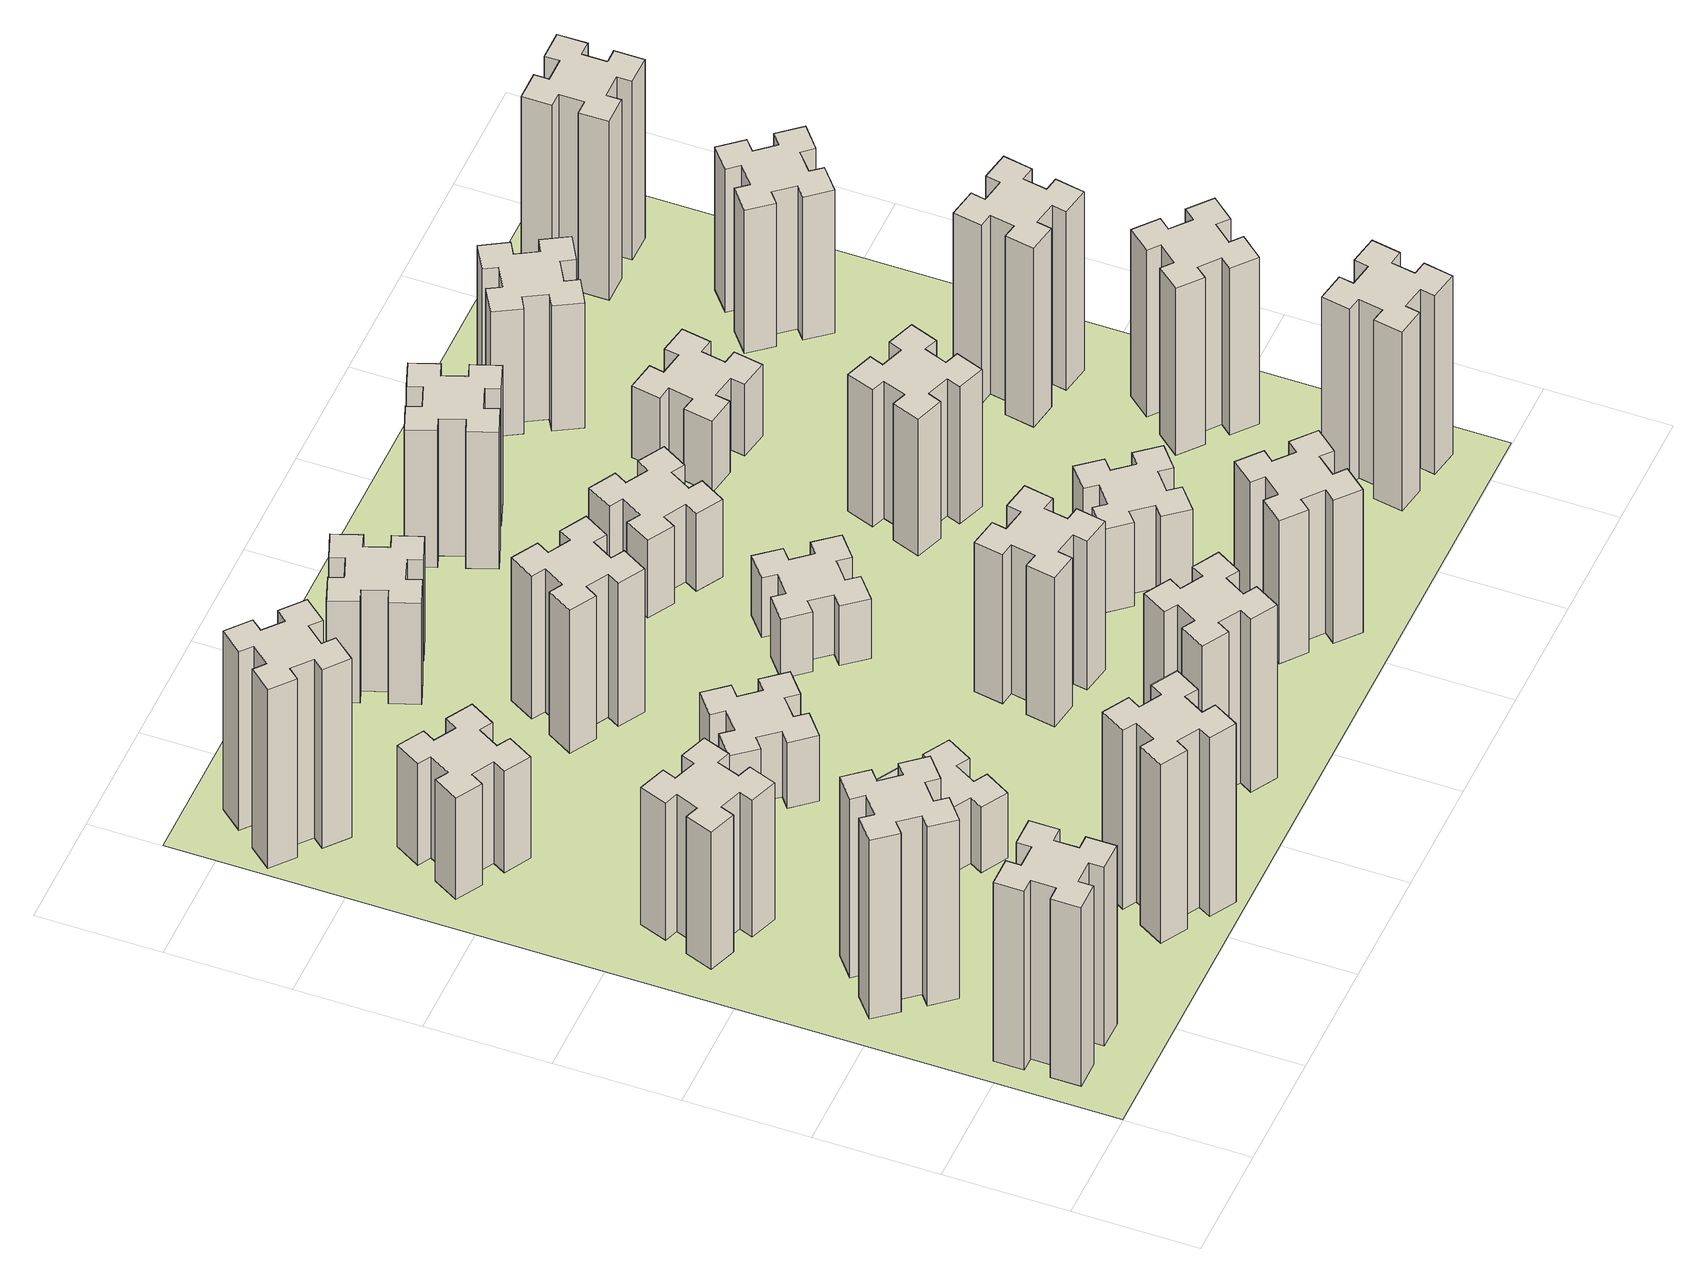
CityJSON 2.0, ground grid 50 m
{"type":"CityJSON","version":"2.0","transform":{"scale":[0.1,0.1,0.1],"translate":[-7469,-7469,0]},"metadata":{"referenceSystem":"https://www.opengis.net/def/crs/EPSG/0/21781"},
"CityObjects":{
"building1":{"type":"Building","attributes":{"class":"1000","function":"1000","usage":"1000","yearOfConstruction":2016,"roofType":"1000","measuredHeight":90,"storeysAboveGround":30,"storeysBelowGround":0},"geometry":[{"type":"Solid","lod":"1","boundaries":[[[[0,1,2,3,4,5,6,7,8,9,10,11,12,13,14,15,16,17,18,19]],[[17,16,20,21]],[[16,15,22,20]],[[15,14,23,22]],[[14,13,24,23]],[[13,12,25,24]],[[12,11,26,25]],[[11,10,27,26]],[[10,9,28,27]],[[9,8,29,28]],[[8,7,30,29]],[[7,6,31,30]],[[6,5,32,31]],[[5,4,33,32]],[[4,3,34,33]],[[3,2,35,34]],[[2,1,36,35]],[[1,0,37,36]],[[0,19,38,37]],[[19,18,39,38]],[[18,17,21,39]],[[24,25,26,27,28,29,30,31,32,33,34,35,36,37,38,39,21,20,22,23]]]]}]},
"building2":{"type":"Building","attributes":{"class":"1000","function":"1000","usage":"1000","yearOfConstruction":2016,"roofType":"1000","measuredHeight":90,"storeysAboveGround":30,"storeysBelowGround":0},"geometry":[{"type":"Solid","lod":"1","boundaries":[[[[40,41,42,43,44,45,46,47,48,49,50,51,52,53,54,55,56,57,58,59]],[[57,56,60,61]],[[56,55,62,60]],[[55,54,63,62]],[[54,53,64,63]],[[53,52,65,64]],[[52,51,66,65]],[[51,50,67,66]],[[50,49,68,67]],[[49,48,69,68]],[[48,47,70,69]],[[47,46,71,70]],[[46,45,72,71]],[[45,44,73,72]],[[44,43,74,73]],[[43,42,75,74]],[[42,41,76,75]],[[41,40,77,76]],[[40,59,78,77]],[[59,58,79,78]],[[58,57,61,79]],[[64,65,66,67,68,69,70,71,72,73,74,75,76,77,78,79,61,60,62,63]]]]}]},
"building3":{"type":"Building","attributes":{"class":"1000","function":"1000","usage":"1000","yearOfConstruction":2016,"roofType":"1000","measuredHeight":69,"storeysAboveGround":30,"storeysBelowGround":0},"geometry":[{"type":"Solid","lod":"1","boundaries":[[[[80,81,82,83,84,85,86,87,88,89,90,91,92,93,94,95,96,97,98,99]],[[97,96,100,101]],[[96,95,102,100]],[[95,94,103,102]],[[94,93,104,103]],[[93,92,105,104]],[[92,91,106,105]],[[91,90,107,106]],[[90,89,108,107]],[[89,88,109,108]],[[88,87,110,109]],[[87,86,111,110]],[[86,85,112,111]],[[85,84,113,112]],[[84,83,114,113]],[[83,82,115,114]],[[82,81,116,115]],[[81,80,117,116]],[[80,99,118,117]],[[99,98,119,118]],[[98,97,101,119]],[[104,105,106,107,108,109,110,111,112,113,114,115,116,117,118,119,101,100,102,103]]]]}]},
"building4":{"type":"Building","attributes":{"class":"1000","function":"1000","usage":"1000","yearOfConstruction":2016,"roofType":"1000","measuredHeight":51,"storeysAboveGround":30,"storeysBelowGround":0},"geometry":[{"type":"Solid","lod":"1","boundaries":[[[[120,121,122,123,124,125,126,127,128,129,130,131,132,133,134,135,136,137,138,139]],[[137,136,140,141]],[[136,135,142,140]],[[135,134,143,142]],[[134,133,144,143]],[[133,132,145,144]],[[132,131,146,145]],[[131,130,147,146]],[[130,129,148,147]],[[129,128,149,148]],[[128,127,150,149]],[[127,126,151,150]],[[126,125,152,151]],[[125,124,153,152]],[[124,123,154,153]],[[123,122,155,154]],[[122,121,156,155]],[[121,120,157,156]],[[120,139,158,157]],[[139,138,159,158]],[[138,137,141,159]],[[144,145,146,147,148,149,150,151,152,153,154,155,156,157,158,159,141,140,142,143]]]]}]},
"building5":{"type":"Building","attributes":{"class":"1000","function":"1000","usage":"1000","yearOfConstruction":2016,"roofType":"1000","measuredHeight":90,"storeysAboveGround":30,"storeysBelowGround":0},"geometry":[{"type":"Solid","lod":"1","boundaries":[[[[160,161,162,163,164,165,166,167,168,169,170,171,172,173,174,175,176,177,178,179]],[[177,176,180,181]],[[176,175,182,180]],[[175,174,183,182]],[[174,173,184,183]],[[173,172,185,184]],[[172,171,186,185]],[[171,170,187,186]],[[170,169,188,187]],[[169,168,189,188]],[[168,167,190,189]],[[167,166,191,190]],[[166,165,192,191]],[[165,164,193,192]],[[164,163,194,193]],[[163,162,195,194]],[[162,161,196,195]],[[161,160,197,196]],[[160,179,198,197]],[[179,178,199,198]],[[178,177,181,199]],[[184,185,186,187,188,189,190,191,192,193,194,195,196,197,198,199,181,180,182,183]]]]}]},
"building6":{"type":"Building","attributes":{"class":"1000","function":"1000","usage":"1000","yearOfConstruction":2016,"roofType":"1000","measuredHeight":90,"storeysAboveGround":30,"storeysBelowGround":0},"geometry":[{"type":"Solid","lod":"1","boundaries":[[[[200,201,202,203,204,205,206,207,208,209,210,211,212,213,214,215,216,217,218,219]],[[217,216,220,221]],[[216,215,222,220]],[[215,214,223,222]],[[214,213,224,223]],[[213,212,225,224]],[[212,211,226,225]],[[211,210,227,226]],[[210,209,228,227]],[[209,208,229,228]],[[208,207,230,229]],[[207,206,231,230]],[[206,205,232,231]],[[205,204,233,232]],[[204,203,234,233]],[[203,202,235,234]],[[202,201,236,235]],[[201,200,237,236]],[[200,219,238,237]],[[219,218,239,238]],[[218,217,221,239]],[[224,225,226,227,228,229,230,231,232,233,234,235,236,237,238,239,221,220,222,223]]]]}]},
"building7":{"type":"Building","attributes":{"class":"1000","function":"1000","usage":"1000","yearOfConstruction":2016,"roofType":"1000","measuredHeight":33,"storeysAboveGround":30,"storeysBelowGround":0},"geometry":[{"type":"Solid","lod":"1","boundaries":[[[[240,241,242,243,244,245,246,247,248,249,250,251,252,253,254,255,256,257,258,259]],[[257,256,260,261]],[[256,255,262,260]],[[255,254,263,262]],[[254,253,264,263]],[[253,252,265,264]],[[252,251,266,265]],[[251,250,267,266]],[[250,249,268,267]],[[249,248,269,268]],[[248,247,270,269]],[[247,246,271,270]],[[246,245,272,271]],[[245,244,273,272]],[[244,243,274,273]],[[243,242,275,274]],[[242,241,276,275]],[[241,240,277,276]],[[240,259,278,277]],[[259,258,279,278]],[[258,257,261,279]],[[264,265,266,267,268,269,270,271,272,273,274,275,276,277,278,279,261,260,262,263]]]]}]},
"building8":{"type":"Building","attributes":{"class":"1000","function":"1000","usage":"1000","yearOfConstruction":2016,"roofType":"1000","measuredHeight":33,"storeysAboveGround":30,"storeysBelowGround":0},"geometry":[{"type":"Solid","lod":"1","boundaries":[[[[280,281,282,283,284,285,286,287,288,289,290,291,292,293,294,295,296,297,298,299]],[[297,296,300,301]],[[296,295,302,300]],[[295,294,303,302]],[[294,293,304,303]],[[293,292,305,304]],[[292,291,306,305]],[[291,290,307,306]],[[290,289,308,307]],[[289,288,309,308]],[[288,287,310,309]],[[287,286,311,310]],[[286,285,312,311]],[[285,284,313,312]],[[284,283,314,313]],[[283,282,315,314]],[[282,281,316,315]],[[281,280,317,316]],[[280,299,318,317]],[[299,298,319,318]],[[298,297,301,319]],[[304,305,306,307,308,309,310,311,312,313,314,315,316,317,318,319,301,300,302,303]]]]}]},
"building9":{"type":"Building","attributes":{"class":"1000","function":"1000","usage":"1000","yearOfConstruction":2016,"roofType":"1000","measuredHeight":87,"storeysAboveGround":30,"storeysBelowGround":0},"geometry":[{"type":"Solid","lod":"1","boundaries":[[[[320,321,322,323,324,325,326,327,328,329,330,331,332,333,334,335,336,337,338,339]],[[337,336,340,341]],[[336,335,342,340]],[[335,334,343,342]],[[334,333,344,343]],[[333,332,345,344]],[[332,331,346,345]],[[331,330,347,346]],[[330,329,348,347]],[[329,328,349,348]],[[328,327,350,349]],[[327,326,351,350]],[[326,325,352,351]],[[325,324,353,352]],[[324,323,354,353]],[[323,322,355,354]],[[322,321,356,355]],[[321,320,357,356]],[[320,339,358,357]],[[339,338,359,358]],[[338,337,341,359]],[[344,345,346,347,348,349,350,351,352,353,354,355,356,357,358,359,341,340,342,343]]]]}]},
"building10":{"type":"Building","attributes":{"class":"1000","function":"1000","usage":"1000","yearOfConstruction":2016,"roofType":"1000","measuredHeight":72,"storeysAboveGround":30,"storeysBelowGround":0},"geometry":[{"type":"Solid","lod":"1","boundaries":[[[[360,361,362,363,364,365,366,367,368,369,370,371,372,373,374,375,376,377,378,379]],[[377,376,380,381]],[[376,375,382,380]],[[375,374,383,382]],[[374,373,384,383]],[[373,372,385,384]],[[372,371,386,385]],[[371,370,387,386]],[[370,369,388,387]],[[369,368,389,388]],[[368,367,390,389]],[[367,366,391,390]],[[366,365,392,391]],[[365,364,393,392]],[[364,363,394,393]],[[363,362,395,394]],[[362,361,396,395]],[[361,360,397,396]],[[360,379,398,397]],[[379,378,399,398]],[[378,377,381,399]],[[384,385,386,387,388,389,390,391,392,393,394,395,396,397,398,399,381,380,382,383]]]]}]},
"building11":{"type":"Building","attributes":{"class":"1000","function":"1000","usage":"1000","yearOfConstruction":2016,"roofType":"1000","measuredHeight":51,"storeysAboveGround":30,"storeysBelowGround":0},"geometry":[{"type":"Solid","lod":"1","boundaries":[[[[400,401,402,403,404,405,406,407,408,409,410,411,412,413,414,415,416,417,418,419]],[[417,416,420,421]],[[416,415,422,420]],[[415,414,423,422]],[[414,413,424,423]],[[413,412,425,424]],[[412,411,426,425]],[[411,410,427,426]],[[410,409,428,427]],[[409,408,429,428]],[[408,407,430,429]],[[407,406,431,430]],[[406,405,432,431]],[[405,404,433,432]],[[404,403,434,433]],[[403,402,435,434]],[[402,401,436,435]],[[401,400,437,436]],[[400,419,438,437]],[[419,418,439,438]],[[418,417,421,439]],[[424,425,426,427,428,429,430,431,432,433,434,435,436,437,438,439,421,420,422,423]]]]}]},
"building12":{"type":"Building","attributes":{"class":"1000","function":"1000","usage":"1000","yearOfConstruction":2016,"roofType":"1000","measuredHeight":75,"storeysAboveGround":30,"storeysBelowGround":0},"geometry":[{"type":"Solid","lod":"1","boundaries":[[[[440,441,442,443,444,445,446,447,448,449,450,451,452,453,454,455,456,457,458,459]],[[457,456,460,461]],[[456,455,462,460]],[[455,454,463,462]],[[454,453,464,463]],[[453,452,465,464]],[[452,451,466,465]],[[451,450,467,466]],[[450,449,468,467]],[[449,448,469,468]],[[448,447,470,469]],[[447,446,471,470]],[[446,445,472,471]],[[445,444,473,472]],[[444,443,474,473]],[[443,442,475,474]],[[442,441,476,475]],[[441,440,477,476]],[[440,459,478,477]],[[459,458,479,478]],[[458,457,461,479]],[[464,465,466,467,468,469,470,471,472,473,474,475,476,477,478,479,461,460,462,463]]]]}]},
"building13":{"type":"Building","attributes":{"class":"1000","function":"1000","usage":"1000","yearOfConstruction":2016,"roofType":"1000","measuredHeight":30,"storeysAboveGround":30,"storeysBelowGround":0},"geometry":[{"type":"Solid","lod":"1","boundaries":[[[[480,481,482,483,484,485,486,487,488,489,490,491,492,493,494,495,496,497,498,499]],[[497,496,500,501]],[[496,495,502,500]],[[495,494,503,502]],[[494,493,504,503]],[[493,492,505,504]],[[492,491,506,505]],[[491,490,507,506]],[[490,489,508,507]],[[489,488,509,508]],[[488,487,510,509]],[[487,486,511,510]],[[486,485,512,511]],[[485,484,513,512]],[[484,483,514,513]],[[483,482,515,514]],[[482,481,516,515]],[[481,480,517,516]],[[480,499,518,517]],[[499,498,519,518]],[[498,497,501,519]],[[504,505,506,507,508,509,510,511,512,513,514,515,516,517,518,519,501,500,502,503]]]]}]},
"building14":{"type":"Building","attributes":{"class":"1000","function":"1000","usage":"1000","yearOfConstruction":2016,"roofType":"1000","measuredHeight":72,"storeysAboveGround":30,"storeysBelowGround":0},"geometry":[{"type":"Solid","lod":"1","boundaries":[[[[520,521,522,523,524,525,526,527,528,529,530,531,532,533,534,535,536,537,538,539]],[[537,536,540,541]],[[536,535,542,540]],[[535,534,543,542]],[[534,533,544,543]],[[533,532,545,544]],[[532,531,546,545]],[[531,530,547,546]],[[530,529,548,547]],[[529,528,549,548]],[[528,527,550,549]],[[527,526,551,550]],[[526,525,552,551]],[[525,524,553,552]],[[524,523,554,553]],[[523,522,555,554]],[[522,521,556,555]],[[521,520,557,556]],[[520,539,558,557]],[[539,538,559,558]],[[538,537,541,559]],[[544,545,546,547,548,549,550,551,552,553,554,555,556,557,558,559,541,540,542,543]]]]}]},
"building15":{"type":"Building","attributes":{"class":"1000","function":"1000","usage":"1000","yearOfConstruction":2016,"roofType":"1000","measuredHeight":39,"storeysAboveGround":30,"storeysBelowGround":0},"geometry":[{"type":"Solid","lod":"1","boundaries":[[[[560,561,562,563,564,565,566,567,568,569,570,571,572,573,574,575,576,577,578,579]],[[577,576,580,581]],[[576,575,582,580]],[[575,574,583,582]],[[574,573,584,583]],[[573,572,585,584]],[[572,571,586,585]],[[571,570,587,586]],[[570,569,588,587]],[[569,568,589,588]],[[568,567,590,589]],[[567,566,591,590]],[[566,565,592,591]],[[565,564,593,592]],[[564,563,594,593]],[[563,562,595,594]],[[562,561,596,595]],[[561,560,597,596]],[[560,579,598,597]],[[579,578,599,598]],[[578,577,581,599]],[[584,585,586,587,588,589,590,591,592,593,594,595,596,597,598,599,581,580,582,583]]]]}]},
"building16":{"type":"Building","attributes":{"class":"1000","function":"1000","usage":"1000","yearOfConstruction":2016,"roofType":"1000","measuredHeight":69,"storeysAboveGround":30,"storeysBelowGround":0},"geometry":[{"type":"Solid","lod":"1","boundaries":[[[[600,601,602,603,604,605,606,607,608,609,610,611,612,613,614,615,616,617,618,619]],[[617,616,620,621]],[[616,615,622,620]],[[615,614,623,622]],[[614,613,624,623]],[[613,612,625,624]],[[612,611,626,625]],[[611,610,627,626]],[[610,609,628,627]],[[609,608,629,628]],[[608,607,630,629]],[[607,606,631,630]],[[606,605,632,631]],[[605,604,633,632]],[[604,603,634,633]],[[603,602,635,634]],[[602,601,636,635]],[[601,600,637,636]],[[600,619,638,637]],[[619,618,639,638]],[[618,617,621,639]],[[624,625,626,627,628,629,630,631,632,633,634,635,636,637,638,639,621,620,622,623]]]]}]},
"building17":{"type":"Building","attributes":{"class":"1000","function":"1000","usage":"1000","yearOfConstruction":2016,"roofType":"1000","measuredHeight":42,"storeysAboveGround":30,"storeysBelowGround":0},"geometry":[{"type":"Solid","lod":"1","boundaries":[[[[640,641,642,643,644,645,646,647,648,649,650,651,652,653,654,655,656,657,658,659]],[[657,656,660,661]],[[656,655,662,660]],[[655,654,663,662]],[[654,653,664,663]],[[653,652,665,664]],[[652,651,666,665]],[[651,650,667,666]],[[650,649,668,667]],[[649,648,669,668]],[[648,647,670,669]],[[647,646,671,670]],[[646,645,672,671]],[[645,644,673,672]],[[644,643,674,673]],[[643,642,675,674]],[[642,641,676,675]],[[641,640,677,676]],[[640,659,678,677]],[[659,658,679,678]],[[658,657,661,679]],[[664,665,666,667,668,669,670,671,672,673,674,675,676,677,678,679,661,660,662,663]]]]}]},
"building18":{"type":"Building","attributes":{"class":"1000","function":"1000","usage":"1000","yearOfConstruction":2016,"roofType":"1000","measuredHeight":69,"storeysAboveGround":30,"storeysBelowGround":0},"geometry":[{"type":"Solid","lod":"1","boundaries":[[[[680,681,682,683,684,685,686,687,688,689,690,691,692,693,694,695,696,697,698,699]],[[697,696,700,701]],[[696,695,702,700]],[[695,694,703,702]],[[694,693,704,703]],[[693,692,705,704]],[[692,691,706,705]],[[691,690,707,706]],[[690,689,708,707]],[[689,688,709,708]],[[688,687,710,709]],[[687,686,711,710]],[[686,685,712,711]],[[685,684,713,712]],[[684,683,714,713]],[[683,682,715,714]],[[682,681,716,715]],[[681,680,717,716]],[[680,699,718,717]],[[699,698,719,718]],[[698,697,701,719]],[[704,705,706,707,708,709,710,711,712,713,714,715,716,717,718,719,701,700,702,703]]]]}]},
"building19":{"type":"Building","attributes":{"class":"1000","function":"1000","usage":"1000","yearOfConstruction":2016,"roofType":"1000","measuredHeight":36,"storeysAboveGround":30,"storeysBelowGround":0},"geometry":[{"type":"Solid","lod":"1","boundaries":[[[[720,721,722,723,724,725,726,727,728,729,730,731,732,733,734,735,736,737,738,739]],[[737,736,740,741]],[[736,735,742,740]],[[735,734,743,742]],[[734,733,744,743]],[[733,732,745,744]],[[732,731,746,745]],[[731,730,747,746]],[[730,729,748,747]],[[729,728,749,748]],[[728,727,750,749]],[[727,726,751,750]],[[726,725,752,751]],[[725,724,753,752]],[[724,723,754,753]],[[723,722,755,754]],[[722,721,756,755]],[[721,720,757,756]],[[720,739,758,757]],[[739,738,759,758]],[[738,737,741,759]],[[744,745,746,747,748,749,750,751,752,753,754,755,756,757,758,759,741,740,742,743]]]]}]},
"building20":{"type":"Building","attributes":{"class":"1000","function":"1000","usage":"1000","yearOfConstruction":2016,"roofType":"1000","measuredHeight":90,"storeysAboveGround":30,"storeysBelowGround":0},"geometry":[{"type":"Solid","lod":"1","boundaries":[[[[760,761,762,763,764,765,766,767,768,769,770,771,772,773,774,775,776,777,778,779]],[[777,776,780,781]],[[776,775,782,780]],[[775,774,783,782]],[[774,773,784,783]],[[773,772,785,784]],[[772,771,786,785]],[[771,770,787,786]],[[770,769,788,787]],[[769,768,789,788]],[[768,767,790,789]],[[767,766,791,790]],[[766,765,792,791]],[[765,764,793,792]],[[764,763,794,793]],[[763,762,795,794]],[[762,761,796,795]],[[761,760,797,796]],[[760,779,798,797]],[[779,778,799,798]],[[778,777,781,799]],[[784,785,786,787,788,789,790,791,792,793,794,795,796,797,798,799,781,780,782,783]]]]}]},
"building21":{"type":"Building","attributes":{"class":"1000","function":"1000","usage":"1000","yearOfConstruction":2016,"roofType":"1000","measuredHeight":63,"storeysAboveGround":30,"storeysBelowGround":0},"geometry":[{"type":"Solid","lod":"1","boundaries":[[[[800,801,802,803,804,805,806,807,808,809,810,811,812,813,814,815,816,817,818,819]],[[817,816,820,821]],[[816,815,822,820]],[[815,814,823,822]],[[814,813,824,823]],[[813,812,825,824]],[[812,811,826,825]],[[811,810,827,826]],[[810,809,828,827]],[[809,808,829,828]],[[808,807,830,829]],[[807,806,831,830]],[[806,805,832,831]],[[805,804,833,832]],[[804,803,834,833]],[[803,802,835,834]],[[802,801,836,835]],[[801,800,837,836]],[[800,819,838,837]],[[819,818,839,838]],[[818,817,821,839]],[[824,825,826,827,828,829,830,831,832,833,834,835,836,837,838,839,821,820,822,823]]]]}]},
"building22":{"type":"Building","attributes":{"class":"1000","function":"1000","usage":"1000","yearOfConstruction":2016,"roofType":"1000","measuredHeight":84,"storeysAboveGround":30,"storeysBelowGround":0},"geometry":[{"type":"Solid","lod":"1","boundaries":[[[[840,841,842,843,844,845,846,847,848,849,850,851,852,853,854,855,856,857,858,859]],[[857,856,860,861]],[[856,855,862,860]],[[855,854,863,862]],[[854,853,864,863]],[[853,852,865,864]],[[852,851,866,865]],[[851,850,867,866]],[[850,849,868,867]],[[849,848,869,868]],[[848,847,870,869]],[[847,846,871,870]],[[846,845,872,871]],[[845,844,873,872]],[[844,843,874,873]],[[843,842,875,874]],[[842,841,876,875]],[[841,840,877,876]],[[840,859,878,877]],[[859,858,879,878]],[[858,857,861,879]],[[864,865,866,867,868,869,870,871,872,873,874,875,876,877,878,879,861,860,862,863]]]]}]},
"building23":{"type":"Building","attributes":{"class":"1000","function":"1000","usage":"1000","yearOfConstruction":2016,"roofType":"1000","measuredHeight":90,"storeysAboveGround":30,"storeysBelowGround":0},"geometry":[{"type":"Solid","lod":"1","boundaries":[[[[880,881,882,883,884,885,886,887,888,889,890,891,892,893,894,895,896,897,898,899]],[[897,896,900,901]],[[896,895,902,900]],[[895,894,903,902]],[[894,893,904,903]],[[893,892,905,904]],[[892,891,906,905]],[[891,890,907,906]],[[890,889,908,907]],[[889,888,909,908]],[[888,887,910,909]],[[887,886,911,910]],[[886,885,912,911]],[[885,884,913,912]],[[884,883,914,913]],[[883,882,915,914]],[[882,881,916,915]],[[881,880,917,916]],[[880,899,918,917]],[[899,898,919,918]],[[898,897,901,919]],[[904,905,906,907,908,909,910,911,912,913,914,915,916,917,918,919,901,900,902,903]]]]}]},
"building24":{"type":"Building","attributes":{"class":"1000","function":"1000","usage":"1000","yearOfConstruction":2016,"roofType":"1000","measuredHeight":72,"storeysAboveGround":30,"storeysBelowGround":0},"geometry":[{"type":"Solid","lod":"1","boundaries":[[[[920,921,922,923,924,925,926,927,928,929,930,931,932,933,934,935,936,937,938,939]],[[937,936,940,941]],[[936,935,942,940]],[[935,934,943,942]],[[934,933,944,943]],[[933,932,945,944]],[[932,931,946,945]],[[931,930,947,946]],[[930,929,948,947]],[[929,928,949,948]],[[928,927,950,949]],[[927,926,951,950]],[[926,925,952,951]],[[925,924,953,952]],[[924,923,954,953]],[[923,922,955,954]],[[922,921,956,955]],[[921,920,957,956]],[[920,939,958,957]],[[939,938,959,958]],[[938,937,941,959]],[[944,945,946,947,948,949,950,951,952,953,954,955,956,957,958,959,941,940,942,943]]]]}]},
"building25":{"type":"Building","attributes":{"class":"1000","function":"1000","usage":"1000","yearOfConstruction":2016,"roofType":"1000","measuredHeight":90,"storeysAboveGround":30,"storeysBelowGround":0},"geometry":[{"type":"Solid","lod":"1","boundaries":[[[[960,961,962,963,964,965,966,967,968,969,970,971,972,973,974,975,976,977,978,979]],[[977,976,980,981]],[[976,975,982,980]],[[975,974,983,982]],[[974,973,984,983]],[[973,972,985,984]],[[972,971,986,985]],[[971,970,987,986]],[[970,969,988,987]],[[969,968,989,988]],[[968,967,990,989]],[[967,966,991,990]],[[966,965,992,991]],[[965,964,993,992]],[[964,963,994,993]],[[963,962,995,994]],[[962,961,996,995]],[[961,960,997,996]],[[960,979,998,997]],[[979,978,999,998]],[[978,977,981,999]],[[984,985,986,987,988,989,990,991,992,993,994,995,996,997,998,999,981,980,982,983]]]]}]},
"landuse1":{"type":"LandUse","attributes":{"name":"plot1","function":"1010"},"geometry":[{"type":"MultiSurface","lod":"1","boundaries":[[[1000,1001,1002,1003]]]}]}
},
"vertices":[
[165,425,0],[165,325,0],[105,325,0],[105,205,0],[225,205,0],[225,265,0],[325,265,0],[325,205,0],[445,205,0],[445,325,0],[385,325,0],[385,425,0],[445,425,0],[445,545,0],[325,545,0],[325,485,0],[225,485,0],[225,545,0],[105,545,0],[105,425,0],[225,485,900],[225,545,900],[325,485,900],[325,545,900],[445,545,900],[445,425,900],[385,425,900],[385,325,900],[445,325,900],[445,205,900],[325,205,900],[325,265,900],[225,265,900],[225,205,900],[105,205,900],[105,325,900],[165,325,900],[165,425,900],[105,425,900],[105,545,900],
[492,1048,0],[427,1124,0],[473,1163,0],[396,1255,0],[304,1178,0],[343,1132,0],[266,1067,0],[228,1113,0],[136,1036,0],[213,944,0],[259,983,0],[323,906,0],[277,868,0],[354,776,0],[446,853,0],[408,899,0],[484,963,0],[523,917,0],[615,994,0],[538,1086,0],[484,963,900],[523,917,900],[408,899,900],[446,853,900],[354,776,900],[277,868,900],[323,906,900],[259,983,900],[213,944,900],[136,1036,900],[228,1113,900],[266,1067,900],[343,1132,900],[304,1178,900],[396,1255,900],[473,1163,900],[427,1124,900],[492,1048,900],[538,1086,900],[615,994,900],
[291,1669,0],[385,1635,0],[364,1579,0],[477,1537,0],[518,1650,0],[462,1671,0],[496,1765,0],[552,1744,0],[593,1857,0],[480,1898,0],[460,1842,0],[366,1876,0],[387,1932,0],[274,1973,0],[233,1860,0],[289,1840,0],[255,1746,0],[199,1767,0],[157,1654,0],[270,1613,0],[255,1746,690],[199,1767,690],[289,1840,690],[233,1860,690],[274,1973,690],[387,1932,690],[366,1876,690],[460,1842,690],[480,1898,690],[593,1857,690],[552,1744,690],[496,1765,690],[462,1671,690],[518,1650,690],[477,1537,690],[364,1579,690],[385,1635,690],[291,1669,690],[270,1613,690],[157,1654,690],
[446,2597,0],[496,2684,0],[548,2654,0],[608,2758,0],[504,2818,0],[474,2766,0],[387,2816,0],[417,2868,0],[313,2928,0],[253,2824,0],[305,2794,0],[255,2707,0],[203,2737,0],[143,2633,0],[247,2573,0],[277,2625,0],[364,2575,0],[334,2523,0],[438,2463,0],[498,2567,0],[364,2575,510],[334,2523,510],[277,2625,510],[247,2573,510],[143,2633,510],[203,2737,510],[255,2707,510],[305,2794,510],[253,2824,510],[313,2928,510],[417,2868,510],[387,2816,510],[474,2766,510],[504,2818,510],[608,2758,510],[548,2654,510],[496,2684,510],[446,2597,510],[498,2567,510],[438,2463,510],
[1214,346,0],[1127,396,0],[1157,448,0],[1053,508,0],[993,404,0],[1045,374,0],[995,287,0],[943,317,0],[883,213,0],[987,153,0],[1017,205,0],[1104,155,0],[1074,103,0],[1178,43,0],[1238,147,0],[1186,177,0],[1236,264,0],[1288,234,0],[1348,338,0],[1244,398,0],[1236,264,900],[1288,234,900],[1186,177,900],[1238,147,900],[1178,43,900],[1074,103,900],[1104,155,900],[1017,205,900],[987,153,900],[883,213,900],[943,317,900],[995,287,900],[1045,374,900],[993,404,900],[1053,508,900],[1157,448,900],[1127,396,900],[1214,346,900],[1244,398,900],[1348,338,900],
[384,3387,0],[308,3452,0],[346,3498,0],[254,3575,0],[177,3483,0],[223,3444,0],[159,3368,0],[113,3406,0],[36,3314,0],[128,3237,0],[166,3283,0],[243,3219,0],[204,3173,0],[296,3096,0],[373,3188,0],[327,3226,0],[392,3303,0],[438,3264,0],[515,3356,0],[423,3433,0],[392,3303,900],[438,3264,900],[327,3226,900],[373,3188,900],[296,3096,900],[204,3173,900],[243,3219,900],[166,3283,900],[128,3237,900],[36,3314,900],[113,3406,900],[159,3368,900],[223,3444,900],[177,3483,900],[254,3575,900],[346,3498,900],[308,3452,900],[384,3387,900],[423,3433,900],[515,3356,900],
[1086,1017,0],[1136,1104,0],[1188,1074,0],[1248,1178,0],[1144,1238,0],[1114,1186,0],[1027,1236,0],[1057,1288,0],[953,1348,0],[893,1244,0],[945,1214,0],[895,1127,0],[843,1157,0],[783,1053,0],[887,993,0],[917,1045,0],[1004,995,0],[974,943,0],[1078,883,0],[1138,987,0],[1004,995,330],[974,943,330],[917,1045,330],[887,993,330],[783,1053,330],[843,1157,330],[895,1127,330],[945,1214,330],[893,1244,330],[953,1348,330],[1057,1288,330],[1027,1236,330],[1114,1186,330],[1144,1238,330],[1248,1178,330],[1188,1074,330],[1136,1104,330],[1086,1017,330],[1138,987,330],[1078,883,330],
[1083,1972,0],[1006,1907,0],[968,1953,0],[876,1876,0],[953,1784,0],[999,1823,0],[1063,1746,0],[1017,1708,0],[1094,1616,0],[1186,1693,0],[1148,1739,0],[1224,1803,0],[1263,1757,0],[1355,1834,0],[1278,1926,0],[1232,1888,0],[1167,1964,0],[1213,2003,0],[1136,2095,0],[1044,2018,0],[1167,1964,330],[1213,2003,330],[1232,1888,330],[1278,1926,330],[1355,1834,330],[1263,1757,330],[1224,1803,330],[1148,1739,330],[1186,1693,330],[1094,1616,330],[1017,1708,330],[1063,1746,330],[999,1823,330],[953,1784,330],[876,1876,330],[968,1953,330],[1006,1907,330],[1083,1972,330],[1044,2018,330],[1136,2095,330],
[1657,305,0],[1744,255,0],[1714,203,0],[1818,143,0],[1878,247,0],[1826,277,0],[1876,364,0],[1928,334,0],[1988,438,0],[1884,498,0],[1854,446,0],[1767,496,0],[1797,548,0],[1693,608,0],[1633,504,0],[1685,474,0],[1635,387,0],[1583,417,0],[1523,313,0],[1627,253,0],[1635,387,870],[1583,417,870],[1685,474,870],[1633,504,870],[1693,608,870],[1797,548,870],[1767,496,870],[1854,446,870],[1884,498,870],[1988,438,870],[1928,334,870],[1876,364,870],[1826,277,870],[1878,247,870],[1818,143,870],[1714,203,870],[1744,255,870],[1657,305,870],[1627,253,870],[1523,313,870],
[1314,2666,0],[1227,2716,0],[1257,2768,0],[1153,2828,0],[1093,2724,0],[1145,2694,0],[1095,2607,0],[1043,2637,0],[983,2533,0],[1087,2473,0],[1117,2525,0],[1204,2475,0],[1174,2423,0],[1278,2363,0],[1338,2467,0],[1286,2497,0],[1336,2584,0],[1388,2554,0],[1448,2658,0],[1344,2718,0],[1336,2584,720],[1388,2554,720],[1286,2497,720],[1338,2467,720],[1278,2363,720],[1174,2423,720],[1204,2475,720],[1117,2525,720],[1087,2473,720],[983,2533,720],[1043,2637,720],[1095,2607,720],[1145,2694,720],[1093,2724,720],[1153,2828,720],[1257,2768,720],[1227,2716,720],[1314,2666,720],[1344,2718,720],[1448,2658,720],
[995,3345,0],[1029,3251,0],[973,3230,0],[1014,3117,0],[1127,3159,0],[1106,3215,0],[1200,3249,0],[1220,3193,0],[1333,3234,0],[1292,3347,0],[1236,3326,0],[1202,3420,0],[1258,3440,0],[1217,3553,0],[1104,3512,0],[1125,3456,0],[1031,3422,0],[1010,3478,0],[897,3437,0],[939,3324,0],[1031,3422,510],[1010,3478,510],[1125,3456,510],[1104,3512,510],[1217,3553,510],[1258,3440,510],[1202,3420,510],[1236,3326,510],[1292,3347,510],[1333,3234,510],[1220,3193,510],[1200,3249,510],[1106,3215,510],[1127,3159,510],[1014,3117,510],[973,3230,510],[1029,3251,510],[995,3345,510],[939,3324,510],[897,3437,510],
[2055,1047,0],[2072,1145,0],[2131,1135,0],[2152,1253,0],[2034,1274,0],[2024,1215,0],[1925,1232,0],[1936,1291,0],[1817,1312,0],[1797,1194,0],[1856,1184,0],[1838,1085,0],[1779,1096,0],[1758,977,0],[1877,957,0],[1887,1016,0],[1985,998,0],[1975,939,0],[2093,918,0],[2114,1037,0],[1985,998,750],[1975,939,750],[1887,1016,750],[1877,957,750],[1758,977,750],[1779,1096,750],[1838,1085,750],[1856,1184,750],[1797,1194,750],[1817,1312,750],[1936,1291,750],[1925,1232,750],[2024,1215,750],[2034,1274,750],[2152,1253,750],[2131,1135,750],[2072,1145,750],[2055,1047,750],[2114,1037,750],[2093,918,750],
[1972,1988,0],[1907,2064,0],[1953,2103,0],[1876,2195,0],[1784,2118,0],[1823,2072,0],[1746,2007,0],[1708,2053,0],[1616,1976,0],[1693,1884,0],[1739,1923,0],[1803,1846,0],[1757,1808,0],[1834,1716,0],[1926,1793,0],[1888,1839,0],[1964,1903,0],[2003,1857,0],[2095,1934,0],[2018,2026,0],[1964,1903,300],[2003,1857,300],[1888,1839,300],[1926,1793,300],[1834,1716,300],[1757,1808,300],[1803,1846,300],[1739,1923,300],[1693,1884,300],[1616,1976,300],[1708,2053,300],[1746,2007,300],[1823,2072,300],[1784,2118,300],[1876,2195,300],[1953,2103,300],[1907,2064,300],[1972,1988,300],[2018,2026,300],[2095,1934,300],
[2486,323,0],[2563,259,0],[2524,213,0],[2616,136,0],[2693,228,0],[2647,266,0],[2712,343,0],[2758,304,0],[2835,396,0],[2743,473,0],[2704,427,0],[2628,492,0],[2666,538,0],[2574,615,0],[2497,523,0],[2543,484,0],[2479,408,0],[2433,446,0],[2356,354,0],[2448,277,0],[2479,408,720],[2433,446,720],[2543,484,720],[2497,523,720],[2574,615,720],[2666,538,720],[2628,492,720],[2704,427,720],[2743,473,720],[2835,396,720],[2758,304,720],[2712,343,720],[2647,266,720],[2693,228,720],[2616,136,720],[2524,213,720],[2563,259,720],[2486,323,720],[2448,277,720],[2356,354,720],
[2026,2497,0],[2076,2584,0],[2128,2554,0],[2188,2658,0],[2084,2718,0],[2054,2666,0],[1967,2716,0],[1997,2768,0],[1893,2828,0],[1833,2724,0],[1885,2694,0],[1835,2607,0],[1783,2637,0],[1723,2533,0],[1827,2473,0],[1857,2525,0],[1944,2475,0],[1914,2423,0],[2018,2363,0],[2078,2467,0],[1944,2475,390],[1914,2423,390],[1857,2525,390],[1827,2473,390],[1723,2533,390],[1783,2637,390],[1835,2607,390],[1885,2694,390],[1833,2724,390],[1893,2828,390],[1997,2768,390],[1967,2716,390],[2054,2666,390],[2084,2718,390],[2188,2658,390],[2128,2554,390],[2076,2584,390],[2026,2497,390],[2078,2467,390],[2018,2363,390],
[1865,3456,0],[1771,3422,0],[1750,3478,0],[1637,3437,0],[1679,3324,0],[1735,3345,0],[1769,3251,0],[1713,3230,0],[1754,3117,0],[1867,3159,0],[1846,3215,0],[1940,3249,0],[1960,3193,0],[2073,3234,0],[2032,3347,0],[1976,3326,0],[1942,3420,0],[1998,3440,0],[1957,3553,0],[1844,3512,0],[1942,3420,690],[1998,3440,690],[1976,3326,690],[2032,3347,690],[2073,3234,690],[1960,3193,690],[1940,3249,690],[1846,3215,690],[1867,3159,690],[1754,3117,690],[1713,3230,690],[1769,3251,690],[1735,3345,690],[1679,3324,690],[1637,3437,690],[1750,3478,690],[1771,3422,690],[1865,3456,690],[1844,3512,690],[1957,3553,690],
[2563,1132,0],[2486,1067,0],[2448,1113,0],[2356,1036,0],[2433,944,0],[2479,983,0],[2543,906,0],[2497,868,0],[2574,776,0],[2666,853,0],[2628,899,0],[2704,963,0],[2743,917,0],[2835,994,0],[2758,1086,0],[2712,1048,0],[2647,1124,0],[2693,1163,0],[2616,1255,0],[2524,1178,0],[2647,1124,420],[2693,1163,420],[2712,1048,420],[2758,1086,420],[2835,994,420],[2743,917,420],[2704,963,420],[2628,899,420],[2666,853,420],[2574,776,420],[2497,868,420],[2543,906,420],[2479,983,420],[2433,944,420],[2356,1036,420],[2448,1113,420],[2486,1067,420],[2563,1132,420],[2524,1178,420],[2616,1255,420],
[2682,1771,0],[2716,1865,0],[2772,1844,0],[2813,1957,0],[2700,1998,0],[2680,1942,0],[2586,1976,0],[2607,2032,0],[2494,2073,0],[2453,1960,0],[2509,1940,0],[2475,1846,0],[2419,1867,0],[2377,1754,0],[2490,1713,0],[2511,1769,0],[2605,1735,0],[2584,1679,0],[2697,1637,0],[2738,1750,0],[2605,1735,690],[2584,1679,690],[2511,1769,690],[2490,1713,690],[2377,1754,690],[2419,1867,690],[2475,1846,690],[2509,1940,690],[2453,1960,690],[2494,2073,690],[2607,2032,690],[2586,1976,690],[2680,1942,690],[2700,1998,690],[2813,1957,690],[2772,1844,690],[2716,1865,690],[2682,1771,690],[2738,1750,690],[2697,1637,690],
[2664,2795,0],[2565,2812,0],[2576,2871,0],[2457,2892,0],[2437,2774,0],[2496,2764,0],[2478,2665,0],[2419,2676,0],[2398,2557,0],[2517,2537,0],[2527,2596,0],[2625,2578,0],[2615,2519,0],[2733,2498,0],[2754,2617,0],[2695,2627,0],[2712,2725,0],[2771,2715,0],[2792,2833,0],[2674,2854,0],[2712,2725,360],[2771,2715,360],[2695,2627,360],[2754,2617,360],[2733,2498,360],[2615,2519,360],[2625,2578,360],[2527,2596,360],[2517,2537,360],[2398,2557,360],[2419,2676,360],[2478,2665,360],[2496,2764,360],[2437,2774,360],[2457,2892,360],[2576,2871,360],[2565,2812,360],[2664,2795,360],[2674,2854,360],[2792,2833,360],
[3504,475,0],[3405,492,0],[3416,551,0],[3297,572,0],[3277,454,0],[3336,444,0],[3318,345,0],[3259,356,0],[3238,237,0],[3357,217,0],[3367,276,0],[3465,258,0],[3455,199,0],[3573,178,0],[3594,297,0],[3535,307,0],[3552,405,0],[3611,395,0],[3632,513,0],[3514,534,0],[3552,405,900],[3611,395,900],[3535,307,900],[3594,297,900],[3573,178,900],[3455,199,900],[3465,258,900],[3367,276,900],[3357,217,900],[3238,237,900],[3259,356,900],[3318,345,900],[3336,444,900],[3277,454,900],[3297,572,900],[3416,551,900],[3405,492,900],[3504,475,900],[3514,534,900],[3632,513,900],
[2716,3347,0],[2666,3434,0],[2718,3464,0],[2658,3568,0],[2554,3508,0],[2584,3456,0],[2497,3406,0],[2467,3458,0],[2363,3398,0],[2423,3294,0],[2475,3324,0],[2525,3237,0],[2473,3207,0],[2533,3103,0],[2637,3163,0],[2607,3215,0],[2694,3265,0],[2724,3213,0],[2828,3273,0],[2768,3377,0],[2694,3265,630],[2724,3213,630],[2607,3215,630],[2637,3163,630],[2533,3103,630],[2473,3207,630],[2525,3237,630],[2475,3324,630],[2423,3294,630],[2363,3398,630],[2467,3458,630],[2497,3406,630],[2584,3456,630],[2554,3508,630],[2658,3568,630],[2718,3464,630],[2666,3434,630],[2716,3347,630],[2768,3377,630],[2828,3273,630],
[3487,1006,0],[3552,1083,0],[3598,1044,0],[3675,1136,0],[3583,1213,0],[3544,1167,0],[3468,1232,0],[3506,1278,0],[3414,1355,0],[3337,1263,0],[3383,1224,0],[3319,1148,0],[3273,1186,0],[3196,1094,0],[3288,1017,0],[3326,1063,0],[3403,999,0],[3364,953,0],[3456,876,0],[3533,968,0],[3403,999,840],[3364,953,840],[3326,1063,840],[3288,1017,840],[3196,1094,840],[3273,1186,840],[3319,1148,840],[3383,1224,840],[3337,1263,840],[3414,1355,840],[3506,1278,840],[3468,1232,840],[3544,1167,840],[3583,1213,840],[3675,1136,840],[3598,1044,840],[3552,1083,840],[3487,1006,840],[3533,968,840],[3456,876,840],
[3267,1656,0],[3365,1638,0],[3355,1579,0],[3473,1558,0],[3494,1677,0],[3435,1687,0],[3452,1785,0],[3511,1775,0],[3532,1893,0],[3414,1914,0],[3404,1855,0],[3305,1872,0],[3316,1931,0],[3197,1952,0],[3177,1834,0],[3236,1824,0],[3218,1725,0],[3159,1736,0],[3138,1617,0],[3257,1597,0],[3218,1725,900],[3159,1736,900],[3236,1824,900],[3177,1834,900],[3197,1952,900],[3316,1931,900],[3305,1872,900],[3404,1855,900],[3414,1914,900],[3532,1893,900],[3511,1775,900],[3452,1785,900],[3435,1687,900],[3494,1677,900],[3473,1558,900],[3355,1579,900],[3365,1638,900],[3267,1656,900],[3257,1597,900],[3138,1617,900],
[3219,2663,0],[3283,2586,0],[3237,2548,0],[3314,2456,0],[3406,2533,0],[3368,2579,0],[3444,2643,0],[3483,2597,0],[3575,2674,0],[3498,2766,0],[3452,2728,0],[3387,2804,0],[3433,2843,0],[3356,2935,0],[3264,2858,0],[3303,2812,0],[3226,2747,0],[3188,2793,0],[3096,2716,0],[3173,2624,0],[3226,2747,720],[3188,2793,720],[3303,2812,720],[3264,2858,720],[3356,2935,720],[3433,2843,720],[3387,2804,720],[3452,2728,720],[3498,2766,720],[3575,2674,720],[3483,2597,720],[3444,2643,720],[3368,2579,720],[3406,2533,720],[3314,2456,720],[3237,2548,720],[3283,2586,720],[3219,2663,720],[3173,2624,720],[3096,2716,720],
[3285,3325,0],[3385,3325,0],[3385,3265,0],[3505,3265,0],[3505,3385,0],[3445,3385,0],[3445,3485,0],[3505,3485,0],[3505,3605,0],[3385,3605,0],[3385,3545,0],[3285,3545,0],[3285,3605,0],[3165,3605,0],[3165,3485,0],[3225,3485,0],[3225,3385,0],[3165,3385,0],[3165,3265,0],[3285,3265,0],[3225,3385,900],[3165,3385,900],[3225,3485,900],[3165,3485,900],[3165,3605,900],[3285,3605,900],[3285,3545,900],[3385,3545,900],[3385,3605,900],[3505,3605,900],[3505,3485,900],[3445,3485,900],[3445,3385,900],[3505,3385,900],[3505,3265,900],[3385,3265,900],[3385,3325,900],[3285,3325,900],[3285,3265,900],[3165,3265,900],
[5,3705,0],[3705,3705,0],[3705,5,0],[5,5,0]
]}
